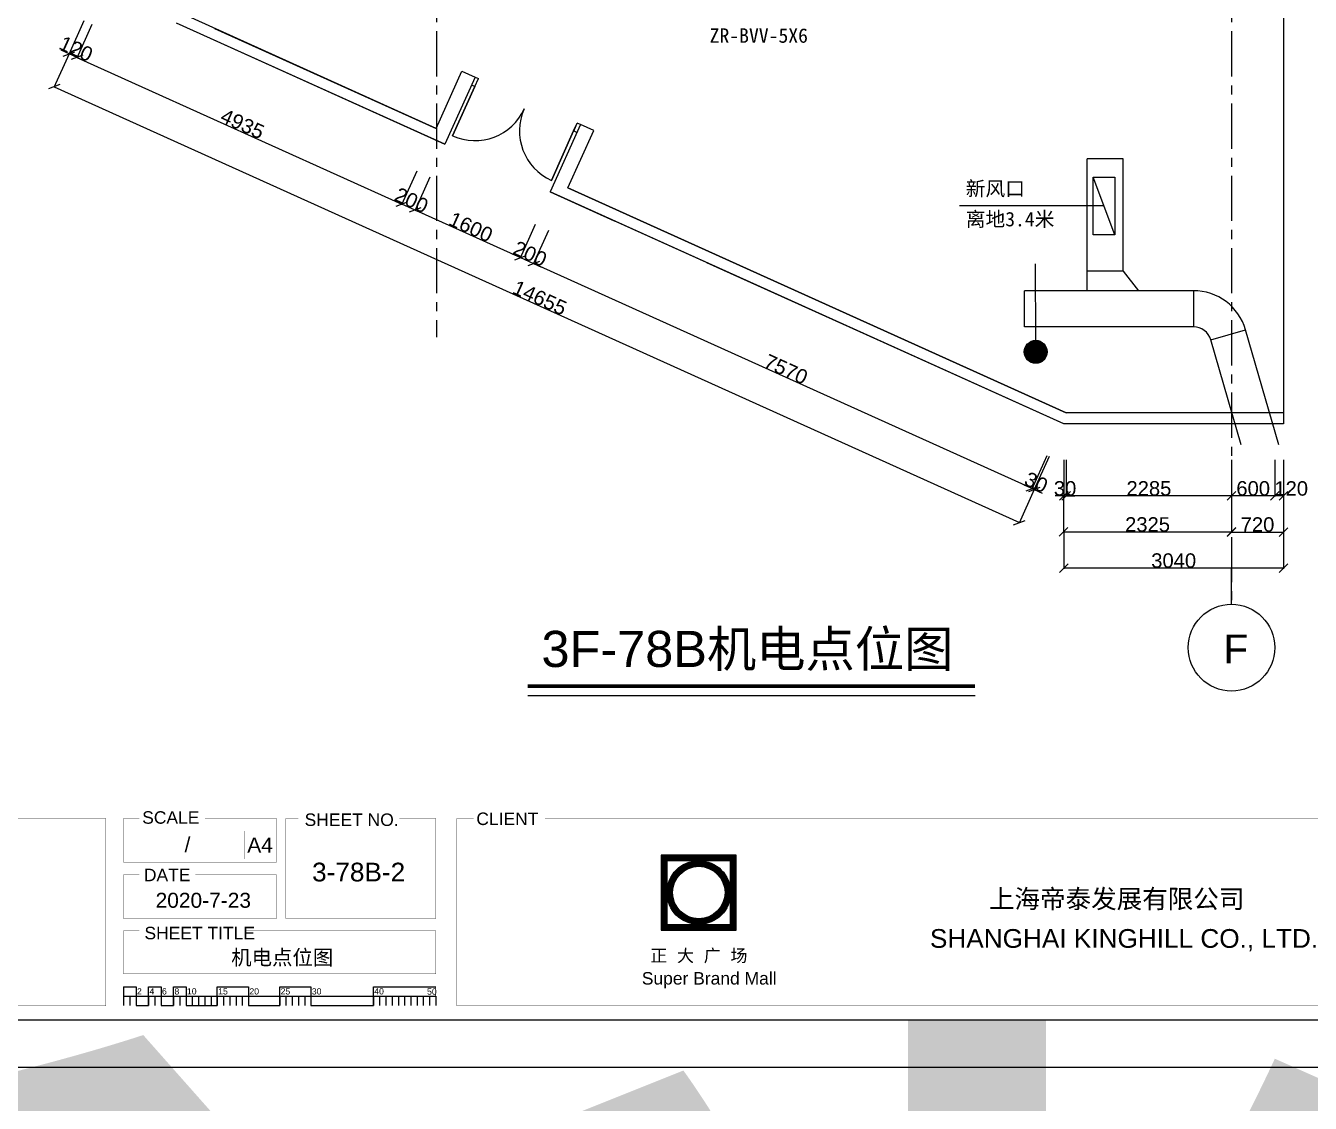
# Model space of a CAD drawing. Header units: inches. Extents: x -17602 to 171571, y -36276 to 39274.
# Drawn here: x 31798 to 49574, y -12232 to 2682 of the extents above; entities that cross this region are included whole.
import ezdxf
from ezdxf.enums import TextEntityAlignment as Align

# ---------------------------------------------------------------- set-up
doc = ezdxf.new("R2010")
doc.units = ezdxf.units.IN
doc.header["$MEASUREMENT"] = 0
doc.linetypes.add('CENTER', pattern=[2, 1.25, -0.25, 0.25, -0.25])
for name, color, linetype in [('DIM', 3, 'Continuous'), ('DIM TEXT', 7, 'Continuous'), ('DOOR', 100, 'Continuous'), ('WALL', 255, 'Continuous'), ('暖通', 112, 'Continuous'), ('轴线', 10, 'CENTER')]:
    doc.layers.add(name, color=color, linetype=linetype)
doc.styles.get("Standard").update_dxf_attribs({"font": 'arial.ttf'})
doc.dimstyles.new('DIM-200MM', dxfattribs={"dimtxt": 200, "dimasz": 120, "dimexe": 10, "dimexo": 10, "dimgap": 0.7, "dimtad": 1, "dimdec": 0, "dimrnd": 5, "dimzin": 1, "dimdsep": 46, "dimtxsty": 'Standard', "dimblk": 'OBLIQUE', "dimcen": 0.5, "dimdle": 1, "dimclrd": 256, "dimclre": 256, "dimclrt": 7, "dimaunit": 1, "dimadec": 0, "dimazin": 0, "dimtfac": 1, "dimtdec": 0, "dimtix": 1, "dimtmove": 2, "dimatfit": 3, "dimfxl": 0, "dimtolj": 1, "dimtzin": 1, "dimarcsym": 0})

# ---------------------------------------------------------------- blocks, each defined once
blk = doc.blocks.new('A$C66BE637F')
at = {"const_width": 417}
blk.add_lwpolyline([(208, 5352), (208, 208), (5352, 208), (5352, 5352)], close=True, dxfattribs=at)
at = {"color": 8}
for points in [[(0, 5560), (0, 0), (5560, 0), (5560, 5560)], [(417, 5143), (417, 417), (5143, 417), (5143, 5143)]]:
    blk.add_lwpolyline(points, close=True, dxfattribs=at)
at = {"const_width": 417}
blk.add_lwpolyline([(625, 2780, 1), (4935, 2780, 1)], format="xyb", close=True, dxfattribs=at)
at = {"color": 8}
for radius in [2363, 1947]:
    blk.add_circle((2780, 2780), radius, dxfattribs=at)
blk = doc.blocks.new('_Oblique')
at = {"color": 0, "linetype": 'ByBlock', "lineweight": -2}
blk.add_line((-0.5, -0.5), (0.5, 0.5), dxfattribs=at)
blk = doc.blocks.new('*D52')
at = {"layer": 'DEFPOINTS', "color": 0, "transparency": 16777216}
for p in [(49204, -2677), (49204, -2827), (50204, -2677)]:
    blk.add_point(p, dxfattribs=at)
at = {"layer": 'DIM', "lineweight": -2, "transparency": 16777216}
for p, q in [((50204, -2677), (50204, -2557)), ((49704, -2677), (50214, -2677)), ((49704, -2827), (50214, -2827)), ((50204, -2827), (50204, -2677)), ((50204, -2827), (50204, -2947))]:
    blk.add_line(p, q, dxfattribs=at)
at = {"layer": 'DIM', "lineweight": -2, "transparency": 16777216, "xscale": 120, "yscale": 120, "zscale": 120}
for p, rotation in [((50204, -2677), 270), ((50204, -2827), 90)]:
    blk.add_blockref('_Oblique', p, dxfattribs=dict(at, rotation=rotation))
at = {"layer": 'DIM', "color": 7, "transparency": 16777216, "insert": (50101, -2752), "char_height": 200, "attachment_point": 5, "rotation": 90}
blk.add_mtext('\\A1;150', dxfattribs=at)
blk = doc.blocks.new('*D53')
at = {"layer": 'DEFPOINTS', "color": 0, "transparency": 16777216}
for p in [(49204, 3535), (50204, 3535), (49204, -2677)]:
    blk.add_point(p, dxfattribs=at)
at = {"layer": 'DIM', "lineweight": -2, "transparency": 16777216}
for p, q in [((49704, 3535), (50214, 3535)), ((50204, -2678), (50204, 3536)), ((49704, -2677), (50214, -2677))]:
    blk.add_line(p, q, dxfattribs=at)
at = {"layer": 'DIM', "lineweight": -2, "transparency": 16777216, "xscale": 120, "yscale": 120, "zscale": 120}
for p, rotation in [((50204, 3535), 90), ((50204, -2677), 270)]:
    blk.add_blockref('_Oblique', p, dxfattribs=dict(at, rotation=rotation))
at = {"layer": 'DIM', "color": 7, "transparency": 16777216, "insert": (50101, 429), "char_height": 200, "attachment_point": 5, "rotation": 90}
blk.add_mtext('\\A1;6210', dxfattribs=at)
blk = doc.blocks.new('*D58')
at = {"layer": 'DEFPOINTS', "color": 0, "transparency": 16777216}
for p in [(49204, 8104), (49204, -2827), (51204, -2827)]:
    blk.add_point(p, dxfattribs=at)
at = {"layer": 'DIM', "lineweight": -2, "transparency": 16777216}
for p, q in [((50704, 8104), (51214, 8104)), ((51204, 8105), (51204, -2828)), ((50704, -2827), (51214, -2827))]:
    blk.add_line(p, q, dxfattribs=at)
at = {"layer": 'DIM', "lineweight": -2, "transparency": 16777216, "xscale": 120, "yscale": 120, "zscale": 120}
for p, rotation in [((51204, 8104), 90), ((51204, -2827), 270)]:
    blk.add_blockref('_Oblique', p, dxfattribs=dict(at, rotation=rotation))
at = {"layer": 'DIM', "color": 7, "transparency": 16777216, "insert": (51101, 2639), "char_height": 200, "attachment_point": 5, "rotation": 90}
blk.add_mtext('\\A1;10930', dxfattribs=at)
blk = doc.blocks.new('*D71')
at = {"layer": 'DEFPOINTS', "color": 0, "transparency": 16777216}
for p in [(49204, 3535), (50704, 3535), (49204, -2827)]:
    blk.add_point(p, dxfattribs=at)
at = {"layer": 'DIM', "lineweight": -2, "transparency": 16777216}
for p, q in [((50204, 3535), (50714, 3535)), ((50704, -2828), (50704, 3536)), ((50204, -2827), (50714, -2827))]:
    blk.add_line(p, q, dxfattribs=at)
at = {"layer": 'DIM', "lineweight": -2, "transparency": 16777216, "xscale": 120, "yscale": 120, "zscale": 120}
for p, rotation in [((50704, 3535), 90), ((50704, -2827), 270)]:
    blk.add_blockref('_Oblique', p, dxfattribs=dict(at, rotation=rotation))
at = {"layer": 'DIM', "color": 7, "transparency": 16777216, "insert": (50601, 354), "char_height": 200, "attachment_point": 5, "rotation": 90}
blk.add_mtext('\\A1;6360', dxfattribs=at)
blk = doc.blocks.new('*D63')
at = {"layer": 'DEFPOINTS', "color": 0, "transparency": 16777216}
for p in [(46165, -2827), (49204, -2827), (46165, -4825)]:
    blk.add_point(p, dxfattribs=at)
at = {"layer": 'DIM', "lineweight": -2, "transparency": 16777216}
for p, q in [((46165, -4325), (46165, -4835)), ((49204, -4325), (49204, -4835)), ((49205, -4825), (46164, -4825))]:
    blk.add_line(p, q, dxfattribs=at)
at = {"layer": 'DIM', "lineweight": -2, "transparency": 16777216, "xscale": 120, "yscale": 120, "zscale": 120, "rotation": 180}
blk.add_blockref('_Oblique', (46165, -4825), dxfattribs=at)
at = {"layer": 'DIM', "lineweight": -2, "transparency": 16777216, "xscale": 120, "yscale": 120, "zscale": 120}
blk.add_blockref('_Oblique', (49204, -4825), dxfattribs=at)
at = {"layer": 'DIM', "color": 7, "transparency": 16777216, "insert": (47684, -4722), "char_height": 200, "attachment_point": 5}
blk.add_mtext('\\A1;3040', dxfattribs=at)
blk = doc.blocks.new('*D79')
at = {"layer": 'DEFPOINTS', "color": 0, "transparency": 16777216}
for p in [(49084, -2677), (49204, -2677), (49084, -3826)]:
    blk.add_point(p, dxfattribs=at)
at = {"layer": 'DIM', "lineweight": -2, "transparency": 16777216}
for p, q in [((49084, -3326), (49084, -3836)), ((49204, -3326), (49204, -3836)), ((49205, -3826), (49083, -3826))]:
    blk.add_line(p, q, dxfattribs=at)
at = {"layer": 'DIM', "lineweight": -2, "transparency": 16777216, "xscale": 120, "yscale": 120, "zscale": 120, "rotation": 180}
blk.add_blockref('_Oblique', (49084, -3826), dxfattribs=at)
at = {"layer": 'DIM', "lineweight": -2, "transparency": 16777216, "xscale": 120, "yscale": 120, "zscale": 120}
blk.add_blockref('_Oblique', (49204, -3826), dxfattribs=at)
at = {"layer": 'DIM', "color": 7, "transparency": 16777216, "insert": (49310, -3724), "char_height": 200, "attachment_point": 5}
blk.add_mtext('\\A1;120', dxfattribs=at)
blk = doc.blocks.new('*D80')
at = {"layer": 'DEFPOINTS', "color": 0, "transparency": 16777216}
for p in [(48484, -2677), (49084, -2677), (48484, -3826)]:
    blk.add_point(p, dxfattribs=at)
at = {"layer": 'DIM', "lineweight": -2, "transparency": 16777216}
for p, q in [((48484, -3326), (48484, -3836)), ((49084, -3326), (49084, -3836)), ((49085, -3826), (48483, -3826))]:
    blk.add_line(p, q, dxfattribs=at)
at = {"layer": 'DIM', "lineweight": -2, "transparency": 16777216, "xscale": 120, "yscale": 120, "zscale": 120, "rotation": 180}
blk.add_blockref('_Oblique', (48484, -3826), dxfattribs=at)
at = {"layer": 'DIM', "lineweight": -2, "transparency": 16777216, "xscale": 120, "yscale": 120, "zscale": 120}
blk.add_blockref('_Oblique', (49084, -3826), dxfattribs=at)
at = {"layer": 'DIM', "color": 7, "transparency": 16777216, "insert": (48784, -3723), "char_height": 200, "attachment_point": 5}
blk.add_mtext('\\A1;600', dxfattribs=at)
blk = doc.blocks.new('*D55')
at = {"layer": 'DEFPOINTS', "color": 0, "transparency": 16777216}
for p in [(46197, -2677), (48484, -2677), (46197, -3825)]:
    blk.add_point(p, dxfattribs=at)
at = {"layer": 'DIM', "lineweight": -2, "transparency": 16777216}
for p, q in [((46197, -3325), (46197, -3835)), ((48484, -3325), (48484, -3835)), ((48485, -3825), (46196, -3825))]:
    blk.add_line(p, q, dxfattribs=at)
at = {"layer": 'DIM', "lineweight": -2, "transparency": 16777216, "xscale": 120, "yscale": 120, "zscale": 120, "rotation": 180}
blk.add_blockref('_Oblique', (46197, -3825), dxfattribs=at)
at = {"layer": 'DIM', "lineweight": -2, "transparency": 16777216, "xscale": 120, "yscale": 120, "zscale": 120}
blk.add_blockref('_Oblique', (48484, -3825), dxfattribs=at)
at = {"layer": 'DIM', "color": 7, "transparency": 16777216, "insert": (47341, -3723), "char_height": 200, "attachment_point": 5}
blk.add_mtext('\\A1;2285', dxfattribs=at)
blk = doc.blocks.new('*D81')
at = {"layer": 'DEFPOINTS', "color": 0, "transparency": 16777216}
for p in [(46165, -2827), (46197, -2677), (46197, -3825)]:
    blk.add_point(p, dxfattribs=at)
at = {"layer": 'DIM', "lineweight": -2, "transparency": 16777216}
for p, q in [((46165, -3325), (46165, -3835)), ((46197, -3325), (46197, -3835)), ((46165, -3825), (46045, -3825)), ((46165, -3825), (46197, -3825)), ((46197, -3825), (46317, -3825))]:
    blk.add_line(p, q, dxfattribs=at)
at = {"layer": 'DIM', "lineweight": -2, "transparency": 16777216, "xscale": 120, "yscale": 120, "zscale": 120}
blk.add_blockref('_Oblique', (46165, -3825), dxfattribs=at)
at = {"layer": 'DIM', "lineweight": -2, "transparency": 16777216, "xscale": 120, "yscale": 120, "zscale": 120, "rotation": 180}
blk.add_blockref('_Oblique', (46197, -3825), dxfattribs=at)
at = {"layer": 'DIM', "color": 7, "transparency": 16777216, "insert": (46181, -3723), "char_height": 200, "attachment_point": 5}
blk.add_mtext('\\A1;30', dxfattribs=at)
blk = doc.blocks.new('*D82')
at = {"layer": 'DEFPOINTS', "color": 0, "transparency": 16777216}
for p in [(46159, -2824), (48484, -2827), (48484, -4325)]:
    blk.add_point(p, dxfattribs=at)
at = {"layer": 'DIM', "lineweight": -2, "transparency": 16777216}
for p, q in [((46159, -3825), (46159, -4335)), ((48484, -3825), (48484, -4335)), ((46158, -4325), (48485, -4325))]:
    blk.add_line(p, q, dxfattribs=at)
at = {"layer": 'DIM', "lineweight": -2, "transparency": 16777216, "xscale": 120, "yscale": 120, "zscale": 120, "rotation": 180}
blk.add_blockref('_Oblique', (46159, -4325), dxfattribs=at)
at = {"layer": 'DIM', "lineweight": -2, "transparency": 16777216, "xscale": 120, "yscale": 120, "zscale": 120}
blk.add_blockref('_Oblique', (48484, -4325), dxfattribs=at)
at = {"layer": 'DIM', "color": 7, "transparency": 16777216, "insert": (47322, -4222), "char_height": 200, "attachment_point": 5}
blk.add_mtext('\\A1;2325', dxfattribs=at)
blk = doc.blocks.new('*D83')
at = {"layer": 'DEFPOINTS', "color": 0, "transparency": 16777216}
for p in [(48484, -2827), (49204, -2827), (49204, -4326)]:
    blk.add_point(p, dxfattribs=at)
at = {"layer": 'DIM', "lineweight": -2, "transparency": 16777216}
for p, q in [((48484, -3826), (48484, -4336)), ((49204, -3826), (49204, -4336)), ((48483, -4326), (49205, -4326))]:
    blk.add_line(p, q, dxfattribs=at)
at = {"layer": 'DIM', "lineweight": -2, "transparency": 16777216, "xscale": 120, "yscale": 120, "zscale": 120, "rotation": 180}
blk.add_blockref('_Oblique', (48484, -4326), dxfattribs=at)
at = {"layer": 'DIM', "lineweight": -2, "transparency": 16777216, "xscale": 120, "yscale": 120, "zscale": 120}
blk.add_blockref('_Oblique', (49204, -4326), dxfattribs=at)
at = {"layer": 'DIM', "color": 7, "transparency": 16777216, "insert": (48844, -4223), "char_height": 200, "attachment_point": 5}
blk.add_mtext('\\A1;720', dxfattribs=at)
blk = doc.blocks.new('*D84')
at = {"layer": 'DEFPOINTS', "color": 0, "transparency": 16777216}
for p in [(32872, 3340), (32981, 3291), (32398, 2292)]:
    blk.add_point(p, dxfattribs=at)
at = {"layer": 'DIM', "lineweight": -2, "transparency": 16777216}
for p, q in [((32604, 2748), (32394, 2283)), ((32713, 2699), (32504, 2234)), ((32398, 2292), (32289, 2342)), ((32508, 2243), (32398, 2292)), ((32508, 2243), (32617, 2193))]:
    blk.add_line(p, q, dxfattribs=at)
at = {"layer": 'DIM', "lineweight": -2, "transparency": 16777216, "xscale": 120, "yscale": 120, "zscale": 120}
for p, rotation in [((32398, 2292), 335.699430208201), ((32508, 2243), 155.699430208201)]:
    blk.add_blockref('_Oblique', p, dxfattribs=dict(at, rotation=rotation))
at = {"layer": 'DIM', "color": 7, "transparency": 16777216, "insert": (32495, 2361), "char_height": 200, "attachment_point": 5, "rotation": 335.6994}
blk.add_mtext('\\A1;120', dxfattribs=at)
blk = doc.blocks.new('*D85')
at = {"layer": 'DEFPOINTS', "color": 0, "transparency": 16777216}
for p in [(32981, 3291), (37477, 1261), (37004, 213)]:
    blk.add_point(p, dxfattribs=at)
at = {"layer": 'DIM', "lineweight": -2, "transparency": 16777216}
for p, q in [((32713, 2699), (32504, 2234)), ((32507, 2243), (37005, 212)), ((37210, 668), (37000, 204))]:
    blk.add_line(p, q, dxfattribs=at)
at = {"layer": 'DIM', "lineweight": -2, "transparency": 16777216, "xscale": 120, "yscale": 120, "zscale": 120}
for p, rotation in [((32508, 2243), 155.6993187477827), ((37004, 213), 335.6993187477827)]:
    blk.add_blockref('_Oblique', p, dxfattribs=dict(at, rotation=rotation))
at = {"layer": 'DIM', "color": 7, "transparency": 16777216, "insert": (34798, 1322), "char_height": 200, "attachment_point": 5, "rotation": 335.6993}
blk.add_mtext('\\A1;4935', dxfattribs=at)
blk = doc.blocks.new('*D64')
at = {"layer": 'DEFPOINTS', "color": 0, "transparency": 16777216}
for p in [(37659, 1178), (39118, 520), (38644, -528)]:
    blk.add_point(p, dxfattribs=at)
at = {"layer": 'DIM', "lineweight": -2, "transparency": 16777216}
for p, q in [((37392, 586), (37182, 121)), ((37185, 131), (38645, -528)), ((38850, -72), (38640, -537))]:
    blk.add_line(p, q, dxfattribs=at)
at = {"layer": 'DIM', "lineweight": -2, "transparency": 16777216, "xscale": 120, "yscale": 120, "zscale": 120}
for p, rotation in [((37186, 130), 155.6994455018261), ((38644, -528), 335.6994455018261)]:
    blk.add_blockref('_Oblique', p, dxfattribs=dict(at, rotation=rotation))
at = {"layer": 'DIM', "color": 7, "transparency": 16777216, "insert": (37958, -105), "char_height": 200, "attachment_point": 5, "rotation": 335.6994}
blk.add_mtext('\\A1;1600', dxfattribs=at)
blk = doc.blocks.new('*D65')
at = {"layer": 'DEFPOINTS', "color": 0, "transparency": 16777216}
for p in [(37477, 1261), (37659, 1178), (37004, 213)]:
    blk.add_point(p, dxfattribs=at)
at = {"layer": 'DIM', "lineweight": -2, "transparency": 16777216}
for p, q in [((37210, 668), (37000, 204)), ((37392, 586), (37182, 121)), ((37004, 213), (36895, 262)), ((37186, 130), (37004, 213)), ((37186, 130), (37296, 81))]:
    blk.add_line(p, q, dxfattribs=at)
at = {"layer": 'DIM', "lineweight": -2, "transparency": 16777216, "xscale": 120, "yscale": 120, "zscale": 120}
for p, rotation in [((37004, 213), 335.6983586521597), ((37186, 130), 155.6983586521597)]:
    blk.add_blockref('_Oblique', p, dxfattribs=dict(at, rotation=rotation))
at = {"layer": 'DIM', "color": 7, "transparency": 16777216, "insert": (37137, 265), "char_height": 200, "attachment_point": 5, "rotation": 335.6984}
blk.add_mtext('\\A1;200', dxfattribs=at)
blk = doc.blocks.new('*D86')
at = {"layer": 'DEFPOINTS', "color": 0, "transparency": 16777216}
for p in [(39118, 520), (39300, 438), (38827, -610)]:
    blk.add_point(p, dxfattribs=at)
at = {"layer": 'DIM', "lineweight": -2, "transparency": 16777216}
for p, q in [((38850, -72), (38640, -537)), ((39032, -155), (38822, -619)), ((38644, -528), (38535, -479)), ((38644, -528), (38827, -610)), ((38827, -610), (38936, -660))]:
    blk.add_line(p, q, dxfattribs=at)
at = {"layer": 'DIM', "lineweight": -2, "transparency": 16777216, "xscale": 120, "yscale": 120, "zscale": 120}
for p, rotation in [((38644, -528), 335.6994546477604), ((38827, -610), 155.6994546477604)]:
    blk.add_blockref('_Oblique', p, dxfattribs=dict(at, rotation=rotation))
at = {"layer": 'DIM', "color": 7, "transparency": 16777216, "insert": (38778, -475), "char_height": 200, "attachment_point": 5, "rotation": 335.6995}
blk.add_mtext('\\A1;200', dxfattribs=at)
blk = doc.blocks.new('*D87')
at = {"layer": 'DEFPOINTS', "color": 0, "transparency": 16777216}
for p in [(39300, 438), (38827, -610), (46197, -2677)]:
    blk.add_point(p, dxfattribs=at)
at = {"layer": 'DIM', "lineweight": -2, "transparency": 16777216}
for p, q in [((39032, -155), (38822, -619)), ((45725, -3725), (38826, -610)), ((45930, -3269), (45720, -3734))]:
    blk.add_line(p, q, dxfattribs=at)
at = {"layer": 'DIM', "lineweight": -2, "transparency": 16777216, "xscale": 120, "yscale": 120, "zscale": 120}
for p, rotation in [((38827, -610), 155.6994302082097), ((45724, -3725), 335.6994302082097)]:
    blk.add_blockref('_Oblique', p, dxfattribs=dict(at, rotation=rotation))
at = {"layer": 'DIM', "color": 7, "transparency": 16777216, "insert": (42318, -2074), "char_height": 200, "attachment_point": 5, "rotation": 335.6994}
blk.add_mtext('\\A1;7570', dxfattribs=at)
blk = doc.blocks.new('*D66')
at = {"layer": 'DEFPOINTS', "color": 0, "transparency": 16777216}
for p in [(46136, -2813), (46165, -2827), (45724, -3725)]:
    blk.add_point(p, dxfattribs=at)
at = {"layer": 'DIM', "lineweight": -2, "transparency": 16777216}
for p, q in [((45930, -3269), (45720, -3734)), ((45959, -3282), (45749, -3747)), ((45724, -3725), (45615, -3675)), ((45754, -3738), (45724, -3725)), ((45754, -3738), (45863, -3787))]:
    blk.add_line(p, q, dxfattribs=at)
at = {"layer": 'DIM', "lineweight": -2, "transparency": 16777216, "xscale": 120, "yscale": 120, "zscale": 120}
for p, rotation in [((45724, -3725), 335.7045962750519), ((45754, -3738), 155.7045962750519)]:
    blk.add_blockref('_Oblique', p, dxfattribs=dict(at, rotation=rotation))
at = {"layer": 'DIM', "color": 7, "transparency": 16777216, "insert": (45781, -3638), "char_height": 200, "attachment_point": 5, "rotation": 335.7046}
blk.add_mtext('\\A1;30', dxfattribs=at)
blk = doc.blocks.new('*D67')
at = {"layer": 'DEFPOINTS', "color": 0, "transparency": 16777216}
for p in [(32810, 3204), (46165, -2827), (45548, -4194)]:
    blk.add_point(p, dxfattribs=at)
at = {"layer": 'DIM', "lineweight": -2, "transparency": 16777216}
for p, q in [((32398, 2292), (32188, 1827)), ((32192, 1837), (45549, -4194)), ((45753, -3738), (45544, -4203))]:
    blk.add_line(p, q, dxfattribs=at)
at = {"layer": 'DIM', "lineweight": -2, "transparency": 16777216, "xscale": 120, "yscale": 120, "zscale": 120}
for p, rotation in [((32192, 1837), 155.6994315629858), ((45548, -4194), 335.6994315629858)]:
    blk.add_blockref('_Oblique', p, dxfattribs=dict(at, rotation=rotation))
at = {"layer": 'DIM', "color": 7, "transparency": 16777216, "insert": (38912, -1085), "char_height": 200, "attachment_point": 5, "rotation": 335.6994}
blk.add_mtext('\\A1;14655', dxfattribs=at)
blk = doc.blocks.new('HBS-FD')
at = {"layer": '暖通'}
blk.add_line((0, 0.1042), (0, -0.1042), dxfattribs=at)
at = {"layer": '暖通', "color": 1, "const_width": 0.0312}
blk.add_lwpolyline([(-0.0156, 0.1354, 1), (0.0156, 0.1354, 1)], format="xyb", close=True, dxfattribs=at)
at = {"layer": '暖通', "color": 1, "linetype": 'Continuous'}
blk.add_circle((0, 0.1354), 0.0312, dxfattribs=at)

msp = doc.modelspace()

# ---------------------------------------------------------------- linework, layer by layer
at = {"color": 8}
msp.add_line((33152.9, -10748.5), (37472.9, -10748.5), dxfattribs=at)
msp.add_lwpolyline([(24396.3, 13283), (59647.5, 13283), (59647.5, -11081.8), (24396.3, -11081.8)], close=True)
for points, const_width in [([(38744.2, -6458.9), (44936.3, -6458.9)], 50), ([(26115.1, -8290.3), (32906.4, -8290.3), (32906.4, -10881.8), (24596.3, -10881.8), (24596.3, -8290.3), (24886, -8290.3)], 4.32), ([(34279.5, -8290.3), (35269.7, -8290.3), (35269.7, -8895.1), (33152.9, -8895.1), (33152.9, -8290.3), (33368.9, -8290.3)], 4.32), ([(36966.9, -8290.3), (37472.9, -8290.3), (37472.9, -9672.7), (35399.3, -9672.7), (35399.3, -8290.3), (35572.1, -8290.3)], 4.32), ([(38984.6, -8290.3), (51802.2, -8290.3), (51802.2, -10881.8), (37765.1, -10881.8), (37765.1, -8290.3), (37998.2, -8290.3)], 4.32), ([(34825.2, -8463.6), (34825.2, -8848.8)], 4.32), ([(34144.7, -9067.9), (35269.7, -9067.9), (35269.7, -9672.7), (33152.9, -9672.7), (33152.9, -9067.9), (33368.9, -9067.9)], 4.32), ([(34833.8, -9845.5), (37472.9, -9845.5), (37472.9, -10441.5), (33152.9, -10441.5), (33152.9, -9845.5), (33368.9, -9845.5)], 4.32), ([(33325.7, -10618.9), (33325.7, -10748.5)], 8.64), ([(33498.5, -10618.9), (33498.5, -10748.5)], 8.64), ([(33671.3, -10618.9), (33671.3, -10748.5)], 8.64), ([(33844.1, -10618.9), (33844.1, -10748.5)], 8.64), ([(34016.9, -10618.9), (34016.9, -10748.5)], 8.64), ([(34448.9, -10618.9), (34448.9, -10748.5)], 8.64), ([(34880.9, -10618.9), (34880.9, -10748.5)], 8.64), ([(35312.9, -10618.9), (35312.9, -10748.5)], 8.64), ([(35744.9, -10618.9), (35744.9, -10748.5)], 8.64), ([(36608.9, -10618.9), (36608.9, -10748.5)], 8.64), ([(37472.9, -10618.9), (37472.9, -10748.5)], 8.64)]:
    msp.add_lwpolyline(points, dxfattribs=dict(const_width=const_width))
for points in [[(38744.2, -6590.3), (44936.3, -6590.3)], [(23877.9, -10001.8), (23877.9, -11729.8), (58437.9, -11729.8)], [(33152.9, -10618.9), (33152.9, -10878.1)], [(33325.7, -10748.5), (33325.7, -10878.1)], [(34880.9, -10748.5), (34880.9, -10878.1)], [(35312.9, -10748.5), (35312.9, -10878.1)], [(37472.9, -10748.5), (37472.9, -10878.1)]]:
    msp.add_lwpolyline(points)
for points in [[(33152.9, -10618.9), (33325.7, -10618.9), (33325.7, -10878.1), (33498.5, -10878.1), (33498.5, -10618.9), (33671.3, -10618.9), (33671.3, -10878.1), (33844.1, -10878.1), (33844.1, -10618.9), (34016.9, -10618.9), (34016.9, -10878.1), (34448.9, -10878.1), (34448.9, -10618.9), (34880.9, -10618.9), (34880.9, -10878.1), (35312.9, -10878.1), (35312.9, -10618.9), (35744.9, -10618.9), (35744.9, -10878.1), (36608.9, -10878.1), (36608.9, -10618.9), (37472.9, -10618.9)], [(33239.3, -10748.5), (33239.3, -10878.1)], [(33498.5, -10748.5), (33498.5, -10878.1)], [(33584.9, -10748.5), (33584.9, -10878.1)], [(33671.3, -10748.5), (33671.3, -10878.1)], [(33844.1, -10748.5), (33844.1, -10878.1)], [(33930.5, -10748.5), (33930.5, -10878.1)], [(34016.9, -10748.5), (34016.9, -10878.1)], [(34103.3, -10748.5), (34103.3, -10878.1)], [(34189.7, -10748.5), (34189.7, -10878.1)], [(34276.1, -10748.5), (34276.1, -10878.1)], [(34362.5, -10748.5), (34362.5, -10878.1)], [(34448.9, -10748.5), (34448.9, -10878.1)], [(34535.3, -10748.5), (34535.3, -10878.1)], [(34621.7, -10748.5), (34621.7, -10878.1)], [(34708.1, -10748.5), (34708.1, -10878.1)], [(34794.5, -10748.5), (34794.5, -10878.1)], [(35399.3, -10748.5), (35399.3, -10878.1)], [(35485.7, -10748.5), (35485.7, -10878.1)], [(35572.1, -10748.5), (35572.1, -10878.1)], [(35658.5, -10748.5), (35658.5, -10878.1)], [(35744.9, -10748.5), (35744.9, -10878.1)], [(36608.9, -10748.5), (36608.9, -10878.1)], [(36695.3, -10748.5), (36695.3, -10878.1)], [(36781.7, -10748.5), (36781.7, -10878.1)], [(36868.1, -10748.5), (36868.1, -10878.1)], [(36954.5, -10748.5), (36954.5, -10878.1)], [(37040.9, -10748.5), (37040.9, -10878.1)], [(37127.3, -10748.5), (37127.3, -10878.1)], [(37213.7, -10748.5), (37213.7, -10878.1)], [(37300.1, -10748.5), (37300.1, -10878.1)], [(37386.5, -10748.5), (37386.5, -10878.1)]]:
    msp.add_lwpolyline(points, dxfattribs=at)
at = {"layer": 'DIM'}
for p, q in [((46720.9, 186.8), (44718.1, 186.8)), ((48483.9, -5326), (48483.9, -4826))]:
    msp.add_line(p, q, dxfattribs=at)
msp.add_circle((48483.9, -5926), 600, dxfattribs=at)
at = {"layer": 'DOOR'}
for p, q in [((38017.5, 1971.3), (38063.1, 1950.8)), ((37968.1, 1862), (38013.7, 1841.4)), ((39475.6, 1313), (39430, 1333.6)), ((39426.2, 1203.6), (39380.6, 1224.2))]:
    msp.add_line(p, q, dxfattribs=at)
at = {"layer": 'DOOR', "linetype": 'Continuous'}
for p, q in [((38013.7, 1841.4), (38063.1, 1950.8)), ((39380.6, 1224.2), (39430, 1333.6)), ((39380.8, 1224.1), (39430.2, 1333.5))]:
    msp.add_line(p, q, dxfattribs=at)
for points in [[(38013.7, 1841.4), (38013.7, 1841.4), (37705.1, 1157.9), (37705.1, 1158), (38013.7, 1841.4)], [(39380.7, 1224.2), (39380.6, 1224.2), (39072, 540.7), (39072.1, 540.7), (39380.7, 1224.2)]]:
    msp.add_lwpolyline(points, dxfattribs=at)
at = {"layer": 'DOOR', "color": 1, "linetype": 'Continuous'}
msp.add_lwpolyline([(39421.8, 1315.3), (39421.7, 1315.3), (39421.8, 1315.4), (39421.8, 1315.4)], dxfattribs=at)
at = {"layer": 'DOOR', "linetype": 'Continuous'}
for centre, start, end in [((38013.7, 1841.4), 245.69953, 335.69953), ((39380.6, 1224.2), 155.69953, 245.69953)]:
    msp.add_arc(centre, 749.9, start, end, dxfattribs=at)
at = {"layer": 'WALL'}
for p, q in [((49203.9, 7954.3), (49203.9, -2676.6)), ((34350, 2508.2), (37597.8, 1041.7)), ((34411.8, 2644.9), (37477.2, 1260.7)), ((39055.8, 383.4), (39943.3, -17.4)), ((39299.9, 437.8), (46197.3, -2676.6)), ((41219.3, -593.5), (39943.3, -17.4)), ((41219.3, -593.5), (46159.1, -2824))]:
    msp.add_line(p, q, dxfattribs=at)
for points in [[(37477.2, 1260.7), (33947, 2854.8)], [(37597.8, 1041.7), (33885.2, 2718)], [(37477.2, 1260.7), (37835.2, 2053.7), (38017.5, 1971.3), (37597.8, 1041.7)], [(39299.8, 437.8), (39657.9, 1230.7), (39475.6, 1313), (39055.8, 383.4)], [(49203.9, -2676.6), (49203.9, -2826.6), (46165, -2826.6), (39055.8, 383.4)], [(39117.6, 520.1), (39117.6, 520.1)], [(49203.9, -2676.6), (46197.3, -2676.6), (39299.8, 437.8)]]:
    msp.add_lwpolyline(points, dxfattribs=at)
at = {"layer": '暖通'}
for p, q in [((46985.6, 840.2), (46485.6, 840.2)), ((46485.6, -985.6), (46485.6, 840.2)), ((46985.6, -717.8), (46985.6, 840.2)), ((46570.9, 586.8), (46870.9, 586.8)), ((46570.9, -213.2), (46570.9, 586.8)), ((46870.9, -213.2), (46570.9, 586.8)), ((46870.9, 586.8), (46870.9, -213.2)), ((46870.9, -213.2), (46570.9, -213.2)), ((46985.6, -717.8), (46485.6, -717.8)), ((46985.6, -717.8), (47197.7, -985.6)), ((47957.2, -985.6), (45621.3, -985.6)), ((45621.3, -1485.6), (45621.3, -985.6)), ((47957.2, -985.6), (47957.2, -1485.6)), ((47957.2, -1485.6), (45621.3, -1485.6)), ((48197.3, -1666.2), (48677.7, -1527.3)), ((49137.6, -3118.1), (48677.7, -1527.3)), ((48617.1, -3118.1), (48197.3, -1666.2))]:
    msp.add_line(p, q, dxfattribs=at)
for radius in [750, 250]:
    msp.add_arc((47957.2, -1735.6), radius, 16.12546, 90, dxfattribs=at)
at = {"layer": '轴线', "ltscale": 500}
for p, q in [((37483.9, 10604.3), (37483.9, -1631.1)), ((48483.9, 10604.3), (48483.9, -5326))]:
    msp.add_line(p, q, dxfattribs=at)

# ---------------------------------------------------------------- block references
at = {"xscale": 0.1864701341885847, "yscale": 0.1864701341885847, "zscale": 0.1864701341885847}
msp.add_blockref('A$C66BE637F', (40593.6, -9833.5), dxfattribs=at)
at = {"layer": '暖通', "xscale": 5080, "yscale": 5080, "zscale": 5080, "rotation": 180.112515991938}
msp.add_blockref('HBS-FD', (45773.9, -1144.5), dxfattribs=at)

# ---------------------------------------------------------------- texts
for s, height, p in [('SCALE', 172.8, (33409.9, -8362.7)), ('SHEET NO.', 172.8, (35657.6, -8393.5)), ('CLIENT', 172.8, (38034, -8380.6)), ('A4', 207.36, (34864, -8760.9)), ('DATE', 172.8, (33433.6, -9158.1)), ('上海帝泰发展有限公司', 259.2, (45126.7, -9531.8)), ('SHEET TITLE', 172.8, (33441.3, -9961.8)), ('SHANGHAI KINGHILL CO., LTD.', 259.2, (44310.9, -10079.9)), ('正  大  广  场', 172.8, (40441, -10273.8)), ('Super Brand Mall', 172.8, (40323.5, -10588.4)), ('2', 86.4, (33337.5, -10725.7)), ('4', 86.4, (33510.3, -10725.7)), ('6', 86.4, (33683.1, -10725.7)), ('8', 86.4, (33855.9, -10725.7)), ('10', 86.4, (34028.7, -10725.7)), ('15', 86.4, (34460.7, -10725.7)), ('20', 86.4, (34892.7, -10725.7)), ('25', 86.4, (35324.7, -10725.7)), ('30', 86.4, (35756.7, -10725.7)), ('40', 86.4, (36620.7, -10725.7)), ('50', 86.4, (37352, -10728.8))]:
    msp.add_text(s, height=height).set_placement(p)
at = {"attachment_point": 1}
for s, width, insert, char_height in [('3F-78B{\\fSimSun|b0|i0|c134|p2;机电点位图}', 6808.082, (38934.9, -5693.5), 500), ('{\\fSimSun|b0|i0|c134|p2;图纸数据仅示意}', 205426.225, (-17561.6, -14011.4), 20000)]:
    msp.add_mtext_dynamic_manual_height_columns(s, width=width, gutter_width=1, heights=[0], dxfattribs=dict(at, insert=insert, char_height=char_height))
for tag, text, p in [('/', 'AS NOTED', (34076.5, -8757.7)), ('2020-7-23', '2020-7-22', (34915.8, -9525.7))]:
    msp.add_attdef(tag, text=text, height=207.36).set_placement(p, align=Align.RIGHT)
for tag, p, s, height in [('3-78B-2', (35761.2, -9161.2), 'SHEET NO.', 259.2), ('机电点位图', (34641.1, -10316.4), 'SHEET-TITLE', 207.36)]:
    msp.add_attdef(tag, p, s, height=height)
at = {"layer": 'DIM TEXT', "attachment_point": 1}
for s, insert, char_height in [('{\\fSimSun|b0|i0|c134|p2;ZR-BVV-5X6}', (41262.2, 2645.1), 200), ('{\\fSimSun|b0|i0|c134|p2;新风口}', (44806.7, 527.1), 200), ('{\\fSimSun|b0|i0|c134|p2;离地3.4米}', (44806.7, 104.7), 200), ('F', (48372.6, -5744.1), 400)]:
    msp.add_mtext_dynamic_manual_height_columns(s, width=10456.675, gutter_width=2, heights=[0], dxfattribs=dict(at, insert=insert, char_height=char_height))

# ---------------------------------------------------------------- dimensions: what is measured, and where the dimension line sits
at = {"layer": 'DIM'}
for base, p1, p2, picture, middle in [((51203.9, -2826.6), (49203.9, 8104.3), (49203.9, -2826.6), '*D58', (51101.1, 2638.8)), ((50203.9, 3535.1), (49203.9, -2676.6), (49204, 3535.1), '*D53', (50101.1, 429.2)), ((50703.9, 3535.1), (49203.9, -2826.6), (49203.9, 3535.1), '*D71', (50601.1, 354.2)), ((50203.9, -2676.6), (49203.9, -2826.6), (49203.9, -2676.6), '*D52', (50101.1, -2751.6))]:
    dim = msp.add_linear_dim(base=base, p1=p1, p2=p2, angle=90, dimstyle='DIM-200MM', dxfattribs=at)
    dim.commit()
    dim.dimension.update_dxf_attribs({"geometry": picture, "text_midpoint": middle})
for p1, p2, distance, picture, middle in [((32809.8, 3203.6), (46165, -2826.6), -1500, '*D67', (38912.4, -1084.9)), ((32980.9, 3291), (32871.5, 3340.4), 1150, '*D84', (32495.2, 2361.3)), ((32980.9, 3291), (37477.2, 1260.7), -1150, '*D85', (34798.1, 1321.5)), ((37659.5, 1178.4), (37477.2, 1260.7), 1150, '*D65', (37137.4, 265.2)), ((37659.5, 1178.4), (39117.6, 520.1), -1150, '*D64', (37957.6, -105.2)), ((39117.6, 520.1), (39299.8, 437.8), -1150, '*D86', (38777.8, -475.5)), ((46197.3, -2676.6), (39299.9, 437.8), 1150, '*D87', (42317.6, -2073.8)), ((46165, -2826.6), (46135.5, -2813.3), 1000, '*D66', (45781.1, -3637.6))]:
    dim = msp.add_aligned_dim(p1=p1, p2=p2, distance=distance, dimstyle='DIM-200MM', dxfattribs=at)
    dim.commit()
    dim.dimension.update_dxf_attribs({"geometry": picture, "text_midpoint": middle})
for base, p1, p2, picture, middle in [((46197.3, -3825.4), (46165, -2826.6), (46197.3, -2676.6), '*D81', (46181.1, -3722.6)), ((48483.9, -4325.1), (46159.1, -2824), (48483.9, -2826.6), '*D82', (47321.5, -4222.2)), ((46165, -4825.2), (49203.9, -2826.6), (46165, -2826.6), '*D63', (47684.5, -4722.4)), ((46197.3, -3825.4), (48483.9, -2676.6), (46197.3, -2676.6), '*D55', (47340.6, -3722.6)), ((48483.9, -3826.3), (49083.9, -2676.6), (48483.9, -2676.6), '*D80', (48783.9, -3723.5)), ((49203.9, -4326.3), (48483.9, -2826.6), (49203.9, -2826.6), '*D83', (48843.9, -4223.4))]:
    dim = msp.add_linear_dim(base=base, p1=p1, p2=p2, dimstyle='DIM-200MM', dxfattribs=at)
    dim.commit()
    dim.dimension.update_dxf_attribs({"geometry": picture, "text_midpoint": middle})
dim = msp.add_linear_dim(base=(49083.9, -3826.4), p1=(49203.9, -2676.6), p2=(49083.9, -2676.6), dimstyle='DIM-200MM', dxfattribs=at)
dim.commit()
dim.dimension.update_dxf_attribs({"geometry": '*D79', "text_midpoint": (49310.2, -3723.6), "dimtype": 160})

doc.saveas('drawing.dxf')
